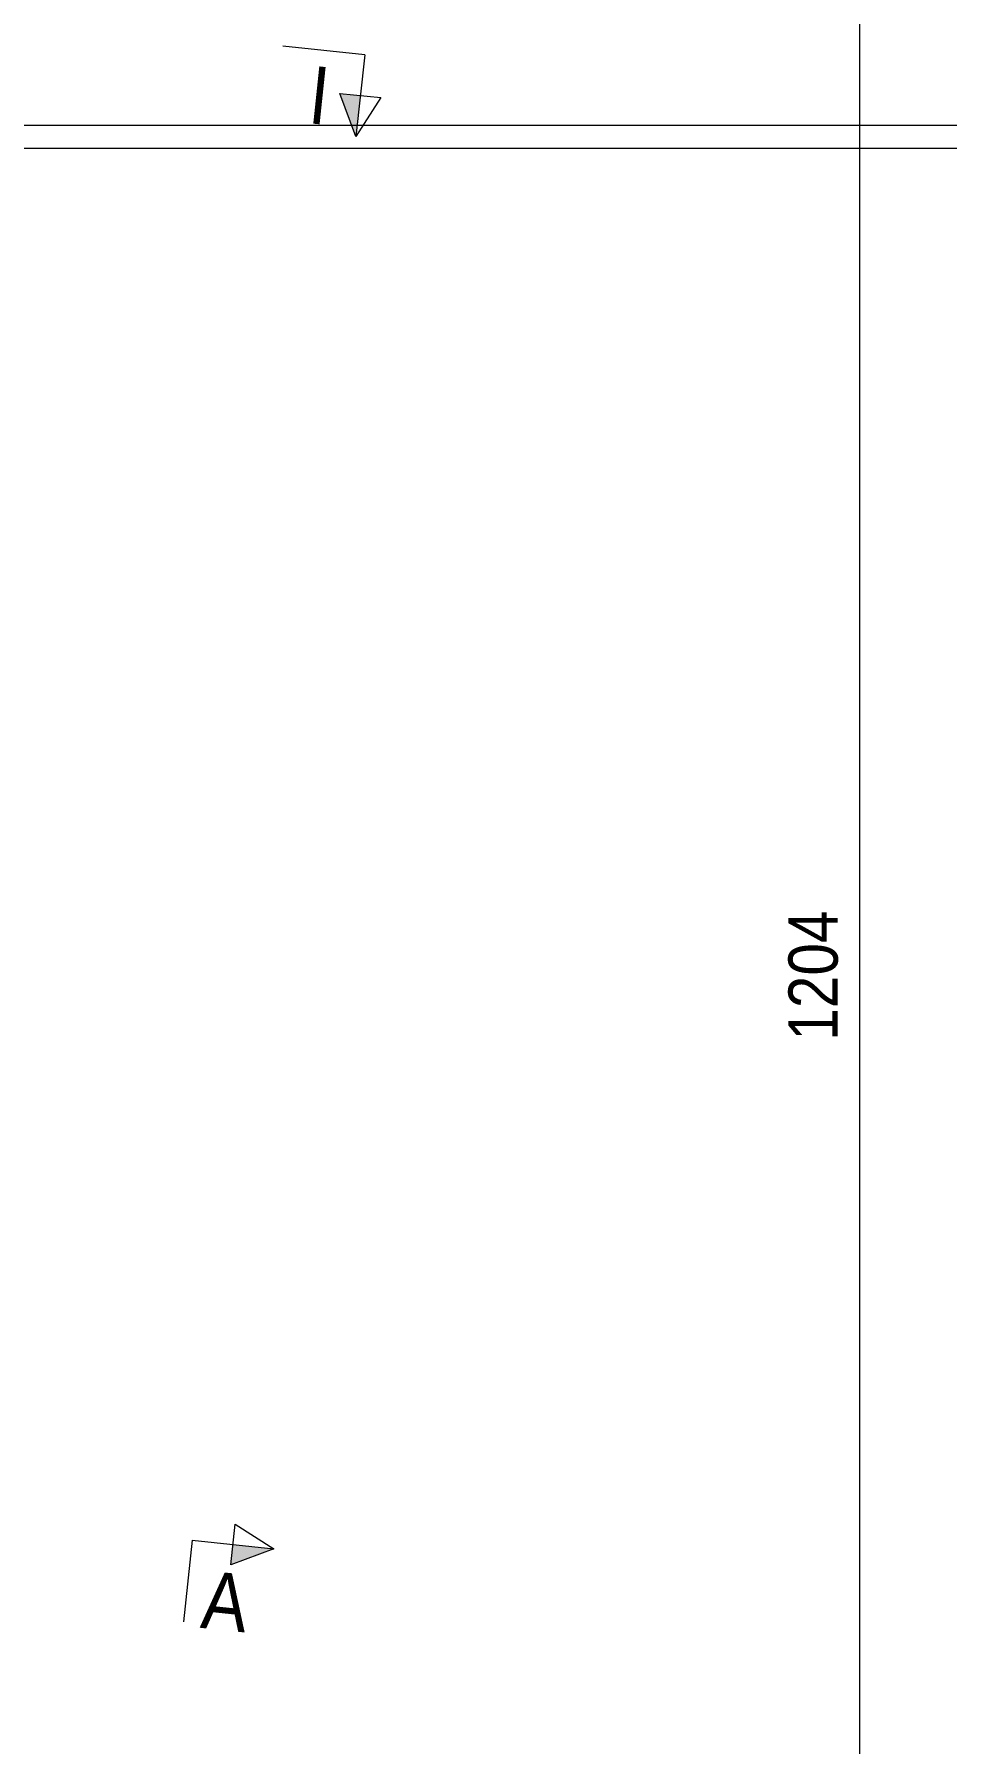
# Model space of a CAD drawing. Header units: millimetres. Extents: x 2 to 579, y 1 to 825.
# Drawn here: x 331.3 to 386.8, y 507.4 to 611.4 of the extents above; entities that cross this region are included whole.
import ezdxf

# ---------------------------------------------------------------- set-up
doc = ezdxf.new("R2010")
doc.units = ezdxf.units.MM
doc.linetypes.add('XKITLINE00', pattern=[0])
doc.layers.add('Dimensions', color=7, linetype='Continuous', lineweight=0)
doc.layers.add('Section', color=6, linetype='Continuous', lineweight=0)
doc.styles.add('ARIAL', font='ARIAL.TTF')

# ---------------------------------------------------------------- blocks, each defined once
blk = doc.blocks.new('*A180')
at = {"layer": 'Section'}
blk.add_hatch(color=3, dxfattribs=at).paths.add_polyline_path([(343.35, 519.54), (345.84, 519.28), (343.22, 518.3)], flags=17)
at = {"layer": 'Section', "color": 3, "linetype": 'XKITLINE00', "lineweight": 0}
for p, q in [((343.22, 518.3), (343.48, 520.78)), ((343.48, 520.78), (345.84, 519.28)), ((345.84, 519.28), (343.22, 518.3))]:
    blk.add_line(p, q, dxfattribs=at)
at = {"layer": 'Section', "color": 1, "linetype": 'XKITLINE00', "lineweight": 0}
for q in [(340.34, 514.83), (345.84, 519.28)]:
    blk.add_line((340.87, 519.8), q, dxfattribs=at)
at = {"layer": 'Section', "color": 7, "style": 'ARIAL', "width": 0.85}
blk.add_text('A', height=3.5, rotation=-6.0218, dxfattribs=at).set_placement((341.31, 514.48))
blk = doc.blocks.new('*A183')
at = {"layer": 'Dimensions', "color": 7, "linetype": 'XKITLINE00', "lineweight": 0}
for p, q in [((434.56, 606.72), (436.26, 605.02)), ((297.61, 605.87), (437.81, 605.87)), ((434.56, 605.31), (436.26, 603.61)), ((435.41, 604.46), (435.41, 605.87)), ((310.99, 604.46), (437.81, 604.46))]:
    blk.add_line(p, q, dxfattribs=at)
at = {"layer": 'Dimensions', "color": 3}
for p in [(435.41, 605.87), (435.41, 604.46)]:
    blk.add_point(p, dxfattribs=at)
at = {"layer": 'Dimensions', "color": 3, "style": 'ARIAL', "width": 0.85}
blk.add_text('14', height=3, rotation=90.0002, dxfattribs=at).set_placement((434.06, 602.94))
blk = doc.blocks.new('*A184')
at = {"layer": 'Dimensions', "color": 7, "linetype": 'XKITLINE00', "lineweight": 0}
for p, q in [((434.56, 639.73), (436.26, 638.04)), ((320.99, 638.89), (437.81, 638.89)), ((435.41, 605.87), (435.41, 638.89)), ((434.56, 606.72), (436.26, 605.02)), ((297.61, 605.87), (437.81, 605.87))]:
    blk.add_line(p, q, dxfattribs=at)
at = {"layer": 'Dimensions', "color": 3}
for p in [(435.41, 638.89), (435.41, 605.87)]:
    blk.add_point(p, dxfattribs=at)
at = {"layer": 'Dimensions', "color": 3, "style": 'ARIAL', "width": 0.85}
blk.add_text('330', height=3, rotation=90.0002, dxfattribs=at).set_placement((434.06, 619.04))
blk = doc.blocks.new('*A205')
at = {"layer": 'Dimensions', "color": 7, "linetype": 'XKITLINE00', "lineweight": 0}
blk.add_line((381.49, 495.88), (381.49, 613.39), dxfattribs=at)
at = {"layer": 'Dimensions', "color": 3, "style": 'ARIAL', "width": 0.85}
blk.add_text('1204', height=3, rotation=90.0002, dxfattribs=at).set_placement((380.14, 550.18))
blk = doc.blocks.new('*A217')
at = {"layer": 'Section'}
for points in [[(245.58, 618.8), (244.07, 616.44), (244.34, 618.93)], [(351.09, 607.67), (350.83, 605.18), (349.85, 607.8)]]:
    blk.add_hatch(color=3, dxfattribs=at).paths.add_polyline_path(points, flags=17)
at = {"layer": 'Section', "color": 1, "linetype": 'XKITLINE00', "lineweight": 0}
for p, q in [((244.6, 621.41), (244.07, 616.44)), ((244.6, 621.41), (249.57, 620.89)), ((351.36, 610.15), (346.38, 610.68)), ((351.36, 610.15), (350.83, 605.18))]:
    blk.add_line(p, q, dxfattribs=at)
at = {"layer": 'Section', "color": 3, "linetype": 'XKITLINE00', "lineweight": 0}
for p, q in [((244.07, 616.44), (243.09, 619.06)), ((245.58, 618.8), (243.09, 619.06)), ((244.07, 616.44), (245.58, 618.8)), ((349.85, 607.8), (352.34, 607.54)), ((350.83, 605.18), (349.85, 607.8)), ((352.34, 607.54), (350.83, 605.18))]:
    blk.add_line(p, q, dxfattribs=at)
at = {"layer": 'Section', "color": 7, "style": 'ARIAL', "width": 0.85}
for p in [(245.87, 616.75), (347.85, 606)]:
    blk.add_text('I', height=3.5, rotation=-6.0218, dxfattribs=at).set_placement(p)

msp = doc.modelspace()

# ---------------------------------------------------------------- block references
at = {"lineweight": 0}
for name in ['*A184', '*A217', '*A205', '*A183', '*A180']:
    msp.add_blockref(name, (0, 0), dxfattribs=at)

doc.saveas('drawing.dxf')
